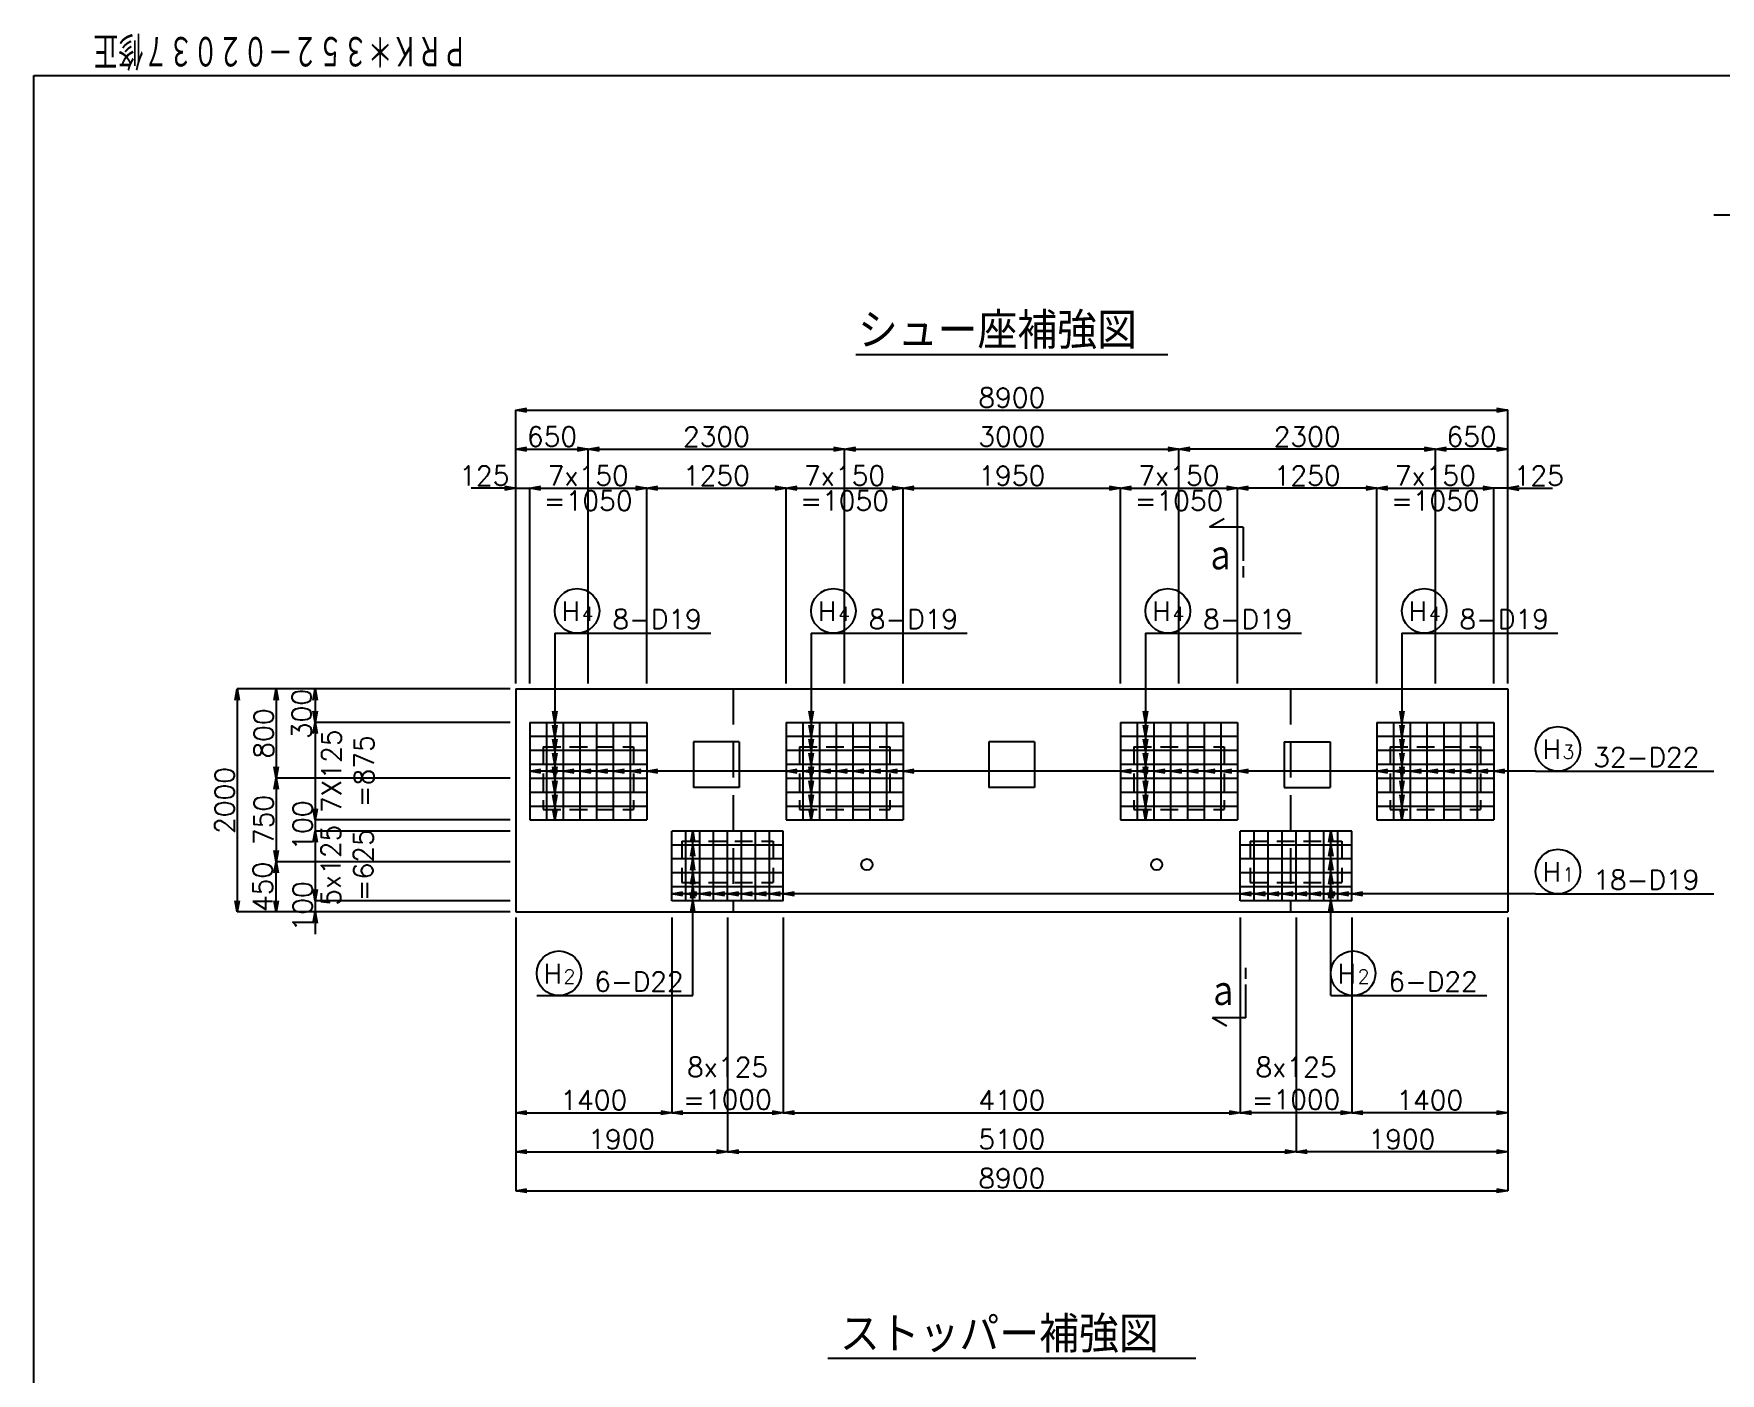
# Model space of a CAD drawing. Extents: x -19525 to 20025, y -14225 to 14225.
# Drawn here: x -19525 to -4394, y 2214 to 14225 of the extents above; entities that cross this region are included whole.
import ezdxf

# ---------------------------------------------------------------- set-up
doc = ezdxf.new("R2010")
doc.units = 0
doc.header["$PDMODE"] = 35
doc.linetypes.add('HIDDEN2', pattern=[4.7625, 3.175, -1.5875])
doc.layers.get('0').update_dxf_attribs({"linetype": 'CONTINUOUS'})
doc.layers.get('DEFPOINTS').update_dxf_attribs({"linetype": 'CONTINUOUS'})
for name, color, linetype in [('DIM-01', 2, 'CONTINUOUS'), ('DIM-02', 2, 'CONTINUOUS'), ('GAIKEI-01', 7, 'CONTINUOUS'), ('TEKKIN-01', 3, 'CONTINUOUS'), ('TEKKIN-02', 4, 'CONTINUOUS'), ('TEXT-01', 4, 'CONTINUOUS'), ('TEXT-02', 6, 'CONTINUOUS'), ('WAKU-01', 1, 'CONTINUOUS')]:
    doc.layers.add(name, color=color, linetype=linetype)
doc.styles.get("Standard").update_dxf_attribs({"font": 'txt.shx', "bigfont": 'bigfont.shx'})
doc.dimstyles.get("Standard").update_dxf_attribs({"dimscale": 50, "dimtxt": 3.5, "dimasz": 2, "dimexe": 0, "dimexo": 1, "dimgap": 0.5, "dimtad": 1, "dimdec": 0, "dimzin": 0, "dimtxsty": 'STANDARD', "dimblk1": 'OPEN', "dimblk2": 'OPEN', "dimsah": 1, "dimcen": 0, "dimclrd": 2, "dimclre": 2, "dimclrt": 6, "dimaunit": 1, "dimazin": 3, "dimtfac": 1, "dimtdec": 4, "dimtix": 1, "dimtofl": 0, "dimtmove": 0, "dimatfit": 3, "dimtolj": 1, "dimtzin": 0})

# ---------------------------------------------------------------- blocks, each defined once
blk = doc.blocks.new('_OPEN')
at = {"color": 0, "linetype": 'BYBLOCK'}
for p, q in [((-1, 0.17), (0, 0)), ((0, 0), (-1, -0.17)), ((0, 0), (-1, 0))]:
    blk.add_line(p, q, dxfattribs=at)
blk = doc.blocks.new('*D3')
at = {"color": 2, "linetype": 'BYBLOCK'}
for p, q in [((-15200, 8400), (-15200, 10850)), ((-15100, 10850), (-6400, 10850)), ((-6300, 8400), (-6300, 10850))]:
    blk.add_line(p, q, dxfattribs=at)
at = {"layer": 'DEFPOINTS', "color": 0, "linetype": 'BYBLOCK'}
for p in [(-6300, 10850), (-15200, 8350), (-6300, 8350)]:
    blk.add_point(p, dxfattribs=at)
at = {"color": 2, "linetype": 'BYBLOCK', "xscale": 100, "yscale": 100, "zscale": 100, "rotation": 180}
blk.add_blockref('_OPEN', (-15200, 10850), dxfattribs=at)
at = {"color": 2, "linetype": 'BYBLOCK', "xscale": 100, "yscale": 100, "zscale": 100}
blk.add_blockref('_OPEN', (-6300, 10850), dxfattribs=at)
at = {"color": 6, "linetype": 'BYBLOCK', "insert": (-10750, 10962.5), "char_height": 175, "attachment_point": 5}
blk.add_mtext('\\A1;8900', dxfattribs=at)
blk = doc.blocks.new('*D4')
at = {"color": 2, "linetype": 'BYBLOCK'}
for p, q in [((-15250, 8350), (-17700, 8350)), ((-17700, 8250), (-17700, 6450)), ((-15250, 6350), (-17700, 6350))]:
    blk.add_line(p, q, dxfattribs=at)
at = {"layer": 'DEFPOINTS', "color": 0, "linetype": 'BYBLOCK'}
for p in [(-15200, 8350), (-17700, 6350), (-15200, 6350)]:
    blk.add_point(p, dxfattribs=at)
at = {"color": 2, "linetype": 'BYBLOCK', "xscale": 100, "yscale": 100, "zscale": 100}
for p, rotation in [((-17700, 8350), 90.00000000000006), ((-17700, 6350), 270.0000000000001)]:
    blk.add_blockref('_OPEN', p, dxfattribs=dict(at, rotation=rotation))
at = {"color": 6, "linetype": 'BYBLOCK', "insert": (-17812.5, 7350), "char_height": 175, "attachment_point": 5, "rotation": 90}
blk.add_mtext('\\A1;2000', dxfattribs=at)
blk = doc.blocks.new('*D10')
at = {"color": 2, "linetype": 'BYBLOCK'}
blk.add_line((-17350, 6450), (-17350, 6700), dxfattribs=at)
at = {"layer": 'DEFPOINTS', "color": 0, "linetype": 'BYBLOCK'}
for p in [(-17350, 6800), (-15200, 6800), (-15200, 6350)]:
    blk.add_point(p, dxfattribs=at)
at = {"color": 2, "linetype": 'BYBLOCK', "xscale": 100, "yscale": 100, "zscale": 100}
for p, rotation in [((-17350, 6800), 90.00000000000006), ((-17350, 6350), 270.0000000000001)]:
    blk.add_blockref('_OPEN', p, dxfattribs=dict(at, rotation=rotation))
at = {"color": 6, "linetype": 'BYBLOCK', "insert": (-17471, 6575), "char_height": 175, "attachment_point": 5, "rotation": 90}
blk.add_mtext('\\A1;450', dxfattribs=at)
blk = doc.blocks.new('*D12')
at = {"color": 2, "linetype": 'BYBLOCK'}
for p, q in [((-17350, 7450), (-17350, 6900)), ((-15250, 6800), (-17350, 6800))]:
    blk.add_line(p, q, dxfattribs=at)
at = {"layer": 'DEFPOINTS', "color": 0, "linetype": 'BYBLOCK'}
for p in [(-15200, 7550), (-17350, 6800), (-15200, 6800)]:
    blk.add_point(p, dxfattribs=at)
at = {"color": 2, "linetype": 'BYBLOCK', "xscale": 100, "yscale": 100, "zscale": 100}
for p, rotation in [((-17350, 7550), 90.00000000000006), ((-17350, 6800), 270.0000000000001)]:
    blk.add_blockref('_OPEN', p, dxfattribs=dict(at, rotation=rotation))
at = {"color": 6, "linetype": 'BYBLOCK', "insert": (-17462.5, 7175), "char_height": 175, "attachment_point": 5, "rotation": 90}
blk.add_mtext('\\A1;750', dxfattribs=at)
blk = doc.blocks.new('*D11')
at = {"color": 2, "linetype": 'BYBLOCK'}
for p, q in [((-17350, 8250), (-17350, 7650)), ((-15250, 7550), (-17350, 7550))]:
    blk.add_line(p, q, dxfattribs=at)
at = {"layer": 'DEFPOINTS', "color": 0, "linetype": 'BYBLOCK'}
for p in [(-15200, 8350), (-17350, 7550), (-15200, 7550)]:
    blk.add_point(p, dxfattribs=at)
at = {"color": 2, "linetype": 'BYBLOCK', "xscale": 100, "yscale": 100, "zscale": 100}
for p, rotation in [((-17350, 8350), 90.00000000000006), ((-17350, 7550), 270.0000000000001)]:
    blk.add_blockref('_OPEN', p, dxfattribs=dict(at, rotation=rotation))
at = {"color": 6, "linetype": 'BYBLOCK', "insert": (-17462.5, 7950), "char_height": 175, "attachment_point": 5, "rotation": 90}
blk.add_mtext('\\A1;800', dxfattribs=at)
blk = doc.blocks.new('*D13')
at = {"color": 2, "linetype": 'BYBLOCK'}
for p, q in [((-15200, 6300), (-15200, 3850)), ((-6300, 6300), (-6300, 3850)), ((-15100, 3850), (-6400, 3850))]:
    blk.add_line(p, q, dxfattribs=at)
at = {"layer": 'DEFPOINTS', "color": 0, "linetype": 'BYBLOCK'}
for p in [(-15200, 6350), (-6300, 6350), (-6300, 3850)]:
    blk.add_point(p, dxfattribs=at)
at = {"color": 2, "linetype": 'BYBLOCK', "xscale": 100, "yscale": 100, "zscale": 100, "rotation": 180}
blk.add_blockref('_OPEN', (-15200, 3850), dxfattribs=at)
at = {"color": 2, "linetype": 'BYBLOCK', "xscale": 100, "yscale": 100, "zscale": 100}
blk.add_blockref('_OPEN', (-6300, 3850), dxfattribs=at)
at = {"color": 6, "linetype": 'BYBLOCK', "insert": (-10750, 3962.5), "char_height": 175, "attachment_point": 5}
blk.add_mtext('\\A1;8900', dxfattribs=at)
blk = doc.blocks.new('*D15')
at = {"color": 2, "linetype": 'BYBLOCK'}
for p, q in [((-15100, 10500), (-14650, 10500)), ((-14550, 8400), (-14550, 10500))]:
    blk.add_line(p, q, dxfattribs=at)
at = {"layer": 'DEFPOINTS', "color": 0, "linetype": 'BYBLOCK'}
for p in [(-14550, 10500), (-15200, 8350), (-14550, 8350)]:
    blk.add_point(p, dxfattribs=at)
at = {"color": 2, "linetype": 'BYBLOCK', "xscale": 100, "yscale": 100, "zscale": 100, "rotation": 180}
blk.add_blockref('_OPEN', (-15200, 10500), dxfattribs=at)
at = {"color": 2, "linetype": 'BYBLOCK', "xscale": 100, "yscale": 100, "zscale": 100}
blk.add_blockref('_OPEN', (-14550, 10500), dxfattribs=at)
at = {"color": 6, "linetype": 'BYBLOCK', "insert": (-14875, 10612.5), "char_height": 175, "attachment_point": 5}
blk.add_mtext('\\A1;650', dxfattribs=at)
blk = doc.blocks.new('*D16')
at = {"color": 2, "linetype": 'BYBLOCK'}
for p, q in [((-14450, 10500), (-12350, 10500)), ((-12250, 8400), (-12250, 10500))]:
    blk.add_line(p, q, dxfattribs=at)
at = {"layer": 'DEFPOINTS', "color": 0, "linetype": 'BYBLOCK'}
for p in [(-12250, 10500), (-14550, 8350), (-12250, 8350)]:
    blk.add_point(p, dxfattribs=at)
at = {"color": 2, "linetype": 'BYBLOCK', "xscale": 100, "yscale": 100, "zscale": 100, "rotation": 180}
blk.add_blockref('_OPEN', (-14550, 10500), dxfattribs=at)
at = {"color": 2, "linetype": 'BYBLOCK', "xscale": 100, "yscale": 100, "zscale": 100}
blk.add_blockref('_OPEN', (-12250, 10500), dxfattribs=at)
at = {"color": 6, "linetype": 'BYBLOCK', "insert": (-13400, 10612.5), "char_height": 175, "attachment_point": 5}
blk.add_mtext('\\A1;2300', dxfattribs=at)
blk = doc.blocks.new('*D17')
at = {"color": 2, "linetype": 'BYBLOCK'}
for p, q in [((-12150, 10500), (-9350, 10500)), ((-9250, 8400), (-9250, 10500))]:
    blk.add_line(p, q, dxfattribs=at)
at = {"layer": 'DEFPOINTS', "color": 0, "linetype": 'BYBLOCK'}
for p in [(-9250, 10500), (-12250, 8350), (-9250, 8350)]:
    blk.add_point(p, dxfattribs=at)
at = {"color": 2, "linetype": 'BYBLOCK', "xscale": 100, "yscale": 100, "zscale": 100, "rotation": 180}
blk.add_blockref('_OPEN', (-12250, 10500), dxfattribs=at)
at = {"color": 2, "linetype": 'BYBLOCK', "xscale": 100, "yscale": 100, "zscale": 100}
blk.add_blockref('_OPEN', (-9250, 10500), dxfattribs=at)
at = {"color": 6, "linetype": 'BYBLOCK', "insert": (-10750, 10612.5), "char_height": 175, "attachment_point": 5}
blk.add_mtext('\\A1;3000', dxfattribs=at)
blk = doc.blocks.new('*D19')
at = {"color": 2, "linetype": 'BYBLOCK'}
for p, q in [((-7050, 10500), (-9150, 10500)), ((-6950, 8400), (-6950, 10500))]:
    blk.add_line(p, q, dxfattribs=at)
at = {"layer": 'DEFPOINTS', "color": 0, "linetype": 'BYBLOCK'}
for p in [(-9250, 10500), (-9250, 8350), (-6950, 8350)]:
    blk.add_point(p, dxfattribs=at)
at = {"color": 2, "linetype": 'BYBLOCK', "xscale": 100, "yscale": 100, "zscale": 100, "rotation": 180}
blk.add_blockref('_OPEN', (-9250, 10500), dxfattribs=at)
at = {"color": 2, "linetype": 'BYBLOCK', "xscale": 100, "yscale": 100, "zscale": 100}
blk.add_blockref('_OPEN', (-6950, 10500), dxfattribs=at)
at = {"color": 6, "linetype": 'BYBLOCK', "insert": (-8100, 10612.5), "char_height": 175, "attachment_point": 5}
blk.add_mtext('\\A1;2300', dxfattribs=at)
blk = doc.blocks.new('*D18')
at = {"color": 2, "linetype": 'BYBLOCK'}
blk.add_line((-6400, 10500), (-6850, 10500), dxfattribs=at)
at = {"layer": 'DEFPOINTS', "color": 0, "linetype": 'BYBLOCK'}
for p in [(-6950, 10500), (-6950, 8350), (-6300, 8350)]:
    blk.add_point(p, dxfattribs=at)
at = {"color": 2, "linetype": 'BYBLOCK', "xscale": 100, "yscale": 100, "zscale": 100, "rotation": 180}
blk.add_blockref('_OPEN', (-6950, 10500), dxfattribs=at)
at = {"color": 2, "linetype": 'BYBLOCK', "xscale": 100, "yscale": 100, "zscale": 100}
blk.add_blockref('_OPEN', (-6300, 10500), dxfattribs=at)
at = {"color": 6, "linetype": 'BYBLOCK', "insert": (-6625, 10612.5), "char_height": 175, "attachment_point": 5}
blk.add_mtext('\\A1;650', dxfattribs=at)
blk = doc.blocks.new('*D20')
at = {"color": 2, "linetype": 'BYBLOCK'}
for p, q in [((-13300, 6300), (-13300, 4200)), ((-15100, 4200), (-13400, 4200))]:
    blk.add_line(p, q, dxfattribs=at)
at = {"layer": 'DEFPOINTS', "color": 0, "linetype": 'BYBLOCK'}
for p in [(-15200, 6350), (-13300, 6350), (-13300, 4200)]:
    blk.add_point(p, dxfattribs=at)
at = {"color": 2, "linetype": 'BYBLOCK', "xscale": 100, "yscale": 100, "zscale": 100, "rotation": 180.0000000000002}
blk.add_blockref('_OPEN', (-15200, 4200), dxfattribs=at)
at = {"color": 2, "linetype": 'BYBLOCK', "xscale": 100, "yscale": 100, "zscale": 100}
blk.add_blockref('_OPEN', (-13300, 4200), dxfattribs=at)
at = {"color": 6, "linetype": 'BYBLOCK', "insert": (-14250, 4312.5), "char_height": 175, "attachment_point": 5}
blk.add_mtext('\\A1;1900', dxfattribs=at)
blk = doc.blocks.new('*D22')
at = {"color": 2, "linetype": 'BYBLOCK'}
blk.add_line((-6400, 4200), (-8100, 4200), dxfattribs=at)
at = {"layer": 'DEFPOINTS', "color": 0, "linetype": 'BYBLOCK'}
for p in [(-8200, 6350), (-6300, 6350), (-8200, 4200)]:
    blk.add_point(p, dxfattribs=at)
at = {"color": 2, "linetype": 'BYBLOCK', "xscale": 100, "yscale": 100, "zscale": 100}
for p, rotation in [((-8200, 4200), 179.9999999999999), ((-6300, 4200), 359.9999999999999)]:
    blk.add_blockref('_OPEN', p, dxfattribs=dict(at, rotation=rotation))
at = {"color": 6, "linetype": 'BYBLOCK', "insert": (-7250, 4312.5), "char_height": 175, "attachment_point": 5}
blk.add_mtext('\\A1;1900', dxfattribs=at)
blk = doc.blocks.new('*D21')
at = {"color": 2, "linetype": 'BYBLOCK'}
for p, q in [((-8200, 6300), (-8200, 4200)), ((-13200, 4200), (-8300, 4200))]:
    blk.add_line(p, q, dxfattribs=at)
at = {"layer": 'DEFPOINTS', "color": 0, "linetype": 'BYBLOCK'}
for p in [(-13300, 6350), (-8200, 6350), (-8200, 4200)]:
    blk.add_point(p, dxfattribs=at)
at = {"color": 2, "linetype": 'BYBLOCK', "xscale": 100, "yscale": 100, "zscale": 100, "rotation": 180.0000000000002}
blk.add_blockref('_OPEN', (-13300, 4200), dxfattribs=at)
at = {"color": 2, "linetype": 'BYBLOCK', "xscale": 100, "yscale": 100, "zscale": 100}
blk.add_blockref('_OPEN', (-8200, 4200), dxfattribs=at)
at = {"color": 6, "linetype": 'BYBLOCK', "insert": (-10750, 4312.5), "char_height": 175, "attachment_point": 5}
blk.add_mtext('\\A1;5100', dxfattribs=at)
blk = doc.blocks.new('*D80')
at = {"layer": 'DEFPOINTS', "color": 0, "linetype": 'BYBLOCK'}
for p in [(-15075, 10150), (-15200, 8350), (-15075, 8350)]:
    blk.add_point(p, dxfattribs=at)
at = {"color": 6, "linetype": 'BYBLOCK', "insert": (-15482.443795, 10262.5), "char_height": 175, "attachment_point": 5}
blk.add_mtext('\\A1;125', dxfattribs=at)
blk = doc.blocks.new('*D81')
at = {"color": 2, "linetype": 'BYBLOCK'}
for p, q in [((-15075, 8400), (-15075, 10150)), ((-14975, 10150), (-14125, 10150)), ((-14025, 8400), (-14025, 10150))]:
    blk.add_line(p, q, dxfattribs=at)
at = {"layer": 'DEFPOINTS', "color": 0, "linetype": 'BYBLOCK'}
for p in [(-14025, 10150), (-15075, 8350), (-14025, 8350)]:
    blk.add_point(p, dxfattribs=at)
at = {"color": 2, "linetype": 'BYBLOCK', "xscale": 100, "yscale": 100, "zscale": 100, "rotation": 180}
blk.add_blockref('_OPEN', (-15075, 10150), dxfattribs=at)
at = {"color": 2, "linetype": 'BYBLOCK', "xscale": 100, "yscale": 100, "zscale": 100}
blk.add_blockref('_OPEN', (-14025, 10150), dxfattribs=at)
at = {"color": 6, "linetype": 'BYBLOCK', "char_height": 175}
for s, insert, attachment_point in [('\\A1;7x150', (-14550, 10175), 8), ('\\A1;=1050', (-14550, 10125), 2)]:
    blk.add_mtext(s, dxfattribs=dict(at, insert=insert, attachment_point=attachment_point))
blk = doc.blocks.new('*D82')
at = {"color": 2, "linetype": 'BYBLOCK'}
for p, q in [((-12775, 8400), (-12775, 10150)), ((-12675, 10150), (-11825, 10150)), ((-11725, 8400), (-11725, 10150))]:
    blk.add_line(p, q, dxfattribs=at)
at = {"layer": 'DEFPOINTS', "color": 0, "linetype": 'BYBLOCK'}
for p in [(-11725, 10150), (-12775, 8350), (-11725, 8350)]:
    blk.add_point(p, dxfattribs=at)
at = {"color": 2, "linetype": 'BYBLOCK', "xscale": 100, "yscale": 100, "zscale": 100, "rotation": 180}
blk.add_blockref('_OPEN', (-12775, 10150), dxfattribs=at)
at = {"color": 2, "linetype": 'BYBLOCK', "xscale": 100, "yscale": 100, "zscale": 100}
blk.add_blockref('_OPEN', (-11725, 10150), dxfattribs=at)
at = {"color": 6, "linetype": 'BYBLOCK', "char_height": 175}
for s, insert, attachment_point in [('\\A1;7x150', (-12250, 10175), 8), ('\\A1;=1050', (-12250, 10125), 2)]:
    blk.add_mtext(s, dxfattribs=dict(at, insert=insert, attachment_point=attachment_point))
blk = doc.blocks.new('*D83')
at = {"color": 2, "linetype": 'BYBLOCK'}
for p, q in [((-9775, 8400), (-9775, 10150)), ((-9675, 10150), (-8825, 10150)), ((-8725, 8400), (-8725, 10150))]:
    blk.add_line(p, q, dxfattribs=at)
at = {"layer": 'DEFPOINTS', "color": 0, "linetype": 'BYBLOCK'}
for p in [(-8725, 10150), (-9775, 8350), (-8725, 8350)]:
    blk.add_point(p, dxfattribs=at)
at = {"color": 2, "linetype": 'BYBLOCK', "xscale": 100, "yscale": 100, "zscale": 100, "rotation": 180}
blk.add_blockref('_OPEN', (-9775, 10150), dxfattribs=at)
at = {"color": 2, "linetype": 'BYBLOCK', "xscale": 100, "yscale": 100, "zscale": 100}
blk.add_blockref('_OPEN', (-8725, 10150), dxfattribs=at)
at = {"color": 6, "linetype": 'BYBLOCK', "char_height": 175}
for s, insert, attachment_point in [('\\A1;7x150', (-9250, 10175), 8), ('\\A1;=1050', (-9250, 10125), 2)]:
    blk.add_mtext(s, dxfattribs=dict(at, insert=insert, attachment_point=attachment_point))
blk = doc.blocks.new('*D84')
at = {"color": 2, "linetype": 'BYBLOCK'}
for p, q in [((-7475, 8400), (-7475, 10150)), ((-7375, 10150), (-6525, 10150)), ((-6425, 8400), (-6425, 10150))]:
    blk.add_line(p, q, dxfattribs=at)
at = {"layer": 'DEFPOINTS', "color": 0, "linetype": 'BYBLOCK'}
for p in [(-6425, 10150), (-7475, 8350), (-6425, 8350)]:
    blk.add_point(p, dxfattribs=at)
at = {"color": 2, "linetype": 'BYBLOCK', "xscale": 100, "yscale": 100, "zscale": 100, "rotation": 180}
blk.add_blockref('_OPEN', (-7475, 10150), dxfattribs=at)
at = {"color": 2, "linetype": 'BYBLOCK', "xscale": 100, "yscale": 100, "zscale": 100}
blk.add_blockref('_OPEN', (-6425, 10150), dxfattribs=at)
at = {"color": 6, "linetype": 'BYBLOCK', "char_height": 175}
for s, insert, attachment_point in [('\\A1;7x150', (-6950, 10175), 8), ('\\A1;=1050', (-6950, 10125), 2)]:
    blk.add_mtext(s, dxfattribs=dict(at, insert=insert, attachment_point=attachment_point))
blk = doc.blocks.new('*D85')
at = {"layer": 'DEFPOINTS', "color": 0, "linetype": 'BYBLOCK'}
for p in [(-6425, 10150), (-6425, 8350), (-6300, 8350)]:
    blk.add_point(p, dxfattribs=at)
at = {"color": 6, "linetype": 'BYBLOCK', "insert": (-6022, 10262), "char_height": 175, "attachment_point": 5}
blk.add_mtext('\\A1;125', dxfattribs=at)
blk = doc.blocks.new('*D86')
at = {"color": 2, "linetype": 'BYBLOCK'}
blk.add_line((-13925, 10150), (-12875, 10150), dxfattribs=at)
at = {"layer": 'DEFPOINTS', "color": 0, "linetype": 'BYBLOCK'}
for p in [(-12775, 10150), (-14025, 8350), (-12775, 8350)]:
    blk.add_point(p, dxfattribs=at)
at = {"color": 2, "linetype": 'BYBLOCK', "xscale": 100, "yscale": 100, "zscale": 100, "rotation": 180}
blk.add_blockref('_OPEN', (-14025, 10150), dxfattribs=at)
at = {"color": 2, "linetype": 'BYBLOCK', "xscale": 100, "yscale": 100, "zscale": 100}
blk.add_blockref('_OPEN', (-12775, 10150), dxfattribs=at)
at = {"color": 6, "linetype": 'BYBLOCK', "insert": (-13400, 10262.5), "char_height": 175, "attachment_point": 5}
blk.add_mtext('\\A1;1250', dxfattribs=at)
blk = doc.blocks.new('*D87')
at = {"color": 2, "linetype": 'BYBLOCK'}
blk.add_line((-11625, 10150), (-9875, 10150), dxfattribs=at)
at = {"layer": 'DEFPOINTS', "color": 0, "linetype": 'BYBLOCK'}
for p in [(-9775, 10150), (-11725, 8350), (-9775, 8350)]:
    blk.add_point(p, dxfattribs=at)
at = {"color": 2, "linetype": 'BYBLOCK', "xscale": 100, "yscale": 100, "zscale": 100, "rotation": 180}
blk.add_blockref('_OPEN', (-11725, 10150), dxfattribs=at)
at = {"color": 2, "linetype": 'BYBLOCK', "xscale": 100, "yscale": 100, "zscale": 100}
blk.add_blockref('_OPEN', (-9775, 10150), dxfattribs=at)
at = {"color": 6, "linetype": 'BYBLOCK', "insert": (-10750, 10262.5), "char_height": 175, "attachment_point": 5}
blk.add_mtext('\\A1;1950', dxfattribs=at)
blk = doc.blocks.new('*D88')
at = {"color": 2, "linetype": 'BYBLOCK'}
blk.add_line((-7575, 10150), (-8625, 10150), dxfattribs=at)
at = {"layer": 'DEFPOINTS', "color": 0, "linetype": 'BYBLOCK'}
for p in [(-8725, 10150), (-8725, 8350), (-7475, 8350)]:
    blk.add_point(p, dxfattribs=at)
at = {"color": 2, "linetype": 'BYBLOCK', "xscale": 100, "yscale": 100, "zscale": 100, "rotation": 180}
blk.add_blockref('_OPEN', (-8725, 10150), dxfattribs=at)
at = {"color": 2, "linetype": 'BYBLOCK', "xscale": 100, "yscale": 100, "zscale": 100}
blk.add_blockref('_OPEN', (-7475, 10150), dxfattribs=at)
at = {"color": 6, "linetype": 'BYBLOCK', "insert": (-8100, 10262.5), "char_height": 175, "attachment_point": 5}
blk.add_mtext('\\A1;1250', dxfattribs=at)
blk = doc.blocks.new('*D89')
at = {"color": 2, "linetype": 'BYBLOCK'}
blk.add_line((-15100, 4550), (-13900, 4550), dxfattribs=at)
at = {"layer": 'DEFPOINTS', "color": 0, "linetype": 'BYBLOCK'}
for p in [(-15200, 6350), (-13800, 6350), (-13800, 4550)]:
    blk.add_point(p, dxfattribs=at)
at = {"color": 2, "linetype": 'BYBLOCK', "xscale": 100, "yscale": 100, "zscale": 100, "rotation": 180}
blk.add_blockref('_OPEN', (-15200, 4550), dxfattribs=at)
at = {"color": 2, "linetype": 'BYBLOCK', "xscale": 100, "yscale": 100, "zscale": 100}
blk.add_blockref('_OPEN', (-13800, 4550), dxfattribs=at)
at = {"color": 6, "linetype": 'BYBLOCK', "insert": (-14500, 4662.5), "char_height": 175, "attachment_point": 5}
blk.add_mtext('\\A1;1400', dxfattribs=at)
blk = doc.blocks.new('*D90')
at = {"color": 2, "linetype": 'BYBLOCK'}
for p, q in [((-13800, 6300), (-13800, 4550)), ((-12800, 6300), (-12800, 4550)), ((-13700, 4550), (-12900, 4550))]:
    blk.add_line(p, q, dxfattribs=at)
at = {"layer": 'DEFPOINTS', "color": 0, "linetype": 'BYBLOCK'}
for p in [(-13800, 6350), (-12800, 6350), (-12800, 4550)]:
    blk.add_point(p, dxfattribs=at)
at = {"color": 2, "linetype": 'BYBLOCK', "xscale": 100, "yscale": 100, "zscale": 100, "rotation": 180}
blk.add_blockref('_OPEN', (-13800, 4550), dxfattribs=at)
at = {"color": 2, "linetype": 'BYBLOCK', "xscale": 100, "yscale": 100, "zscale": 100}
blk.add_blockref('_OPEN', (-12800, 4550), dxfattribs=at)
at = {"color": 6, "linetype": 'BYBLOCK', "insert": (-13300, 4814), "char_height": 175, "attachment_point": 5}
blk.add_mtext('\\A1;8x125\\P=1000', dxfattribs=at)
blk = doc.blocks.new('*D91')
at = {"color": 2, "linetype": 'BYBLOCK'}
blk.add_line((-6400, 4550), (-7600, 4550), dxfattribs=at)
at = {"layer": 'DEFPOINTS', "color": 0, "linetype": 'BYBLOCK'}
for p in [(-7700, 6350), (-6300, 6350), (-7700, 4550)]:
    blk.add_point(p, dxfattribs=at)
at = {"color": 2, "linetype": 'BYBLOCK', "xscale": 100, "yscale": 100, "zscale": 100, "rotation": 180.0000000000003}
blk.add_blockref('_OPEN', (-7700, 4550), dxfattribs=at)
at = {"color": 2, "linetype": 'BYBLOCK', "xscale": 100, "yscale": 100, "zscale": 100}
blk.add_blockref('_OPEN', (-6300, 4550), dxfattribs=at)
at = {"color": 6, "linetype": 'BYBLOCK', "insert": (-7000, 4662.5), "char_height": 175, "attachment_point": 5}
blk.add_mtext('\\A1;1400', dxfattribs=at)
blk = doc.blocks.new('*D92')
at = {"color": 2, "linetype": 'BYBLOCK'}
for p, q in [((-8700, 6300), (-8700, 4550)), ((-7700, 6300), (-7700, 4550)), ((-7800, 4550), (-8600, 4550))]:
    blk.add_line(p, q, dxfattribs=at)
at = {"layer": 'DEFPOINTS', "color": 0, "linetype": 'BYBLOCK'}
for p in [(-8700, 6350), (-7700, 6350), (-8700, 4550)]:
    blk.add_point(p, dxfattribs=at)
at = {"color": 2, "linetype": 'BYBLOCK', "xscale": 100, "yscale": 100, "zscale": 100, "rotation": 180.0000000000003}
blk.add_blockref('_OPEN', (-8700, 4550), dxfattribs=at)
at = {"color": 2, "linetype": 'BYBLOCK', "xscale": 100, "yscale": 100, "zscale": 100}
blk.add_blockref('_OPEN', (-7700, 4550), dxfattribs=at)
at = {"color": 6, "linetype": 'BYBLOCK', "insert": (-8200, 4814), "char_height": 175, "attachment_point": 5}
blk.add_mtext('\\A1;8x125\\P=1000', dxfattribs=at)
blk = doc.blocks.new('*D93')
at = {"color": 2, "linetype": 'BYBLOCK'}
blk.add_line((-12700, 4550), (-8800, 4550), dxfattribs=at)
at = {"layer": 'DEFPOINTS', "color": 0, "linetype": 'BYBLOCK'}
for p in [(-12800, 6350), (-8700, 6350), (-8700, 4550)]:
    blk.add_point(p, dxfattribs=at)
at = {"color": 2, "linetype": 'BYBLOCK', "xscale": 100, "yscale": 100, "zscale": 100, "rotation": 180.0000000000002}
blk.add_blockref('_OPEN', (-12800, 4550), dxfattribs=at)
at = {"color": 2, "linetype": 'BYBLOCK', "xscale": 100, "yscale": 100, "zscale": 100}
blk.add_blockref('_OPEN', (-8700, 4550), dxfattribs=at)
at = {"color": 6, "linetype": 'BYBLOCK', "insert": (-10750, 4662.5), "char_height": 175, "attachment_point": 5}
blk.add_mtext('\\A1;4100', dxfattribs=at)
blk = doc.blocks.new('*D94')
at = {"color": 2, "linetype": 'BYBLOCK'}
for p, q in [((-17000, 8250), (-17000, 8150)), ((-15250, 8050), (-17000, 8050))]:
    blk.add_line(p, q, dxfattribs=at)
at = {"layer": 'DEFPOINTS', "color": 0, "linetype": 'BYBLOCK'}
for p in [(-15200, 8350), (-17000, 8050), (-15200, 8050)]:
    blk.add_point(p, dxfattribs=at)
at = {"color": 2, "linetype": 'BYBLOCK', "xscale": 100, "yscale": 100, "zscale": 100}
for p, rotation in [((-17000, 8350), 90.00000000000006), ((-17000, 8050), 270.0000000000001)]:
    blk.add_blockref('_OPEN', p, dxfattribs=dict(at, rotation=rotation))
at = {"color": 6, "linetype": 'BYBLOCK', "insert": (-17122, 8125), "char_height": 175, "attachment_point": 5, "rotation": 90}
blk.add_mtext('\\A1;300', dxfattribs=at)
blk = doc.blocks.new('*D95')
at = {"color": 2, "linetype": 'BYBLOCK'}
for p, q in [((-17000, 7950), (-17000, 7275)), ((-15250, 7175), (-17000, 7175))]:
    blk.add_line(p, q, dxfattribs=at)
at = {"layer": 'DEFPOINTS', "color": 0, "linetype": 'BYBLOCK'}
for p in [(-15200, 8050), (-17000, 7175), (-15200, 7175)]:
    blk.add_point(p, dxfattribs=at)
at = {"color": 2, "linetype": 'BYBLOCK', "xscale": 100, "yscale": 100, "zscale": 100}
for p, rotation in [((-17000, 8050), 90.00000000000006), ((-17000, 7175), 270.0000000000001)]:
    blk.add_blockref('_OPEN', p, dxfattribs=dict(at, rotation=rotation))
at = {"color": 6, "linetype": 'BYBLOCK', "insert": (-16708, 7612), "char_height": 175, "attachment_point": 5, "rotation": 90}
blk.add_mtext('\\A1;7X125\\P=875', dxfattribs=at)
blk = doc.blocks.new('*D96')
at = {"color": 2, "linetype": 'BYBLOCK'}
for p, q in [((-17000, 6975), (-17000, 6550)), ((-15250, 6450), (-17000, 6450))]:
    blk.add_line(p, q, dxfattribs=at)
at = {"layer": 'DEFPOINTS', "color": 0, "linetype": 'BYBLOCK'}
for p in [(-15200, 7075), (-17000, 6450), (-15200, 6450)]:
    blk.add_point(p, dxfattribs=at)
at = {"color": 2, "linetype": 'BYBLOCK', "xscale": 100, "yscale": 100, "zscale": 100}
for p, rotation in [((-17000, 7075), 90.00000000000006), ((-17000, 6450), 270.0000000000001)]:
    blk.add_blockref('_OPEN', p, dxfattribs=dict(at, rotation=rotation))
at = {"color": 6, "linetype": 'BYBLOCK', "insert": (-16713, 6769), "char_height": 175, "attachment_point": 5, "rotation": 90}
blk.add_mtext('\\A1;5x125\\P=625', dxfattribs=at)
blk = doc.blocks.new('*D97')
at = {"layer": 'DEFPOINTS', "color": 0, "linetype": 'BYBLOCK'}
for p in [(-15200, 6450), (-17000, 6350), (-15200, 6350)]:
    blk.add_point(p, dxfattribs=at)
at = {"color": 6, "linetype": 'BYBLOCK', "insert": (-17112.5, 6400), "char_height": 175, "attachment_point": 5, "rotation": 90}
blk.add_mtext('\\A1;100', dxfattribs=at)
blk = doc.blocks.new('*D105')
at = {"color": 2, "linetype": 'BYBLOCK'}
blk.add_line((-15250, 7075), (-17000, 7075), dxfattribs=at)
at = {"layer": 'DEFPOINTS', "color": 0, "linetype": 'BYBLOCK'}
for p in [(-15200, 7175), (-17000, 7075), (-15200, 7075)]:
    blk.add_point(p, dxfattribs=at)
at = {"color": 6, "linetype": 'BYBLOCK', "insert": (-17112.5, 7125), "char_height": 175, "attachment_point": 5, "rotation": 90}
blk.add_mtext('\\A1;100', dxfattribs=at)

msp = doc.modelspace()

# ---------------------------------------------------------------- linework, layer by layer
at = {"layer": 'DIM-01'}
for p, q in [((-15200, 10150), (-15600, 10150)), ((-15200, 10150), (-15050, 10150)), ((-6300, 10150), (-6450, 10150)), ((-6300, 10150), (-5900, 10150)), ((-17000, 7200), (-17000, 7050)), ((-17000, 6550), (-17000, 6350)), ((-17000, 6350), (-17000, 6150))]:
    msp.add_line(p, q, dxfattribs=at)
at = {"layer": 'DIM-02'}
for p, q in [((-14850, 8850), (-14850, 7175)), ((-14850, 8850), (-13450, 8850)), ((-12550, 8850), (-12550, 7175)), ((-12550, 8850), (-11150, 8850)), ((-9550, 8850), (-9550, 7175)), ((-9550, 8850), (-8150, 8850)), ((-7250, 8850), (-7250, 7175)), ((-7250, 8850), (-5850, 8850)), ((-6050, 7612.5), (-15075, 7612.5)), ((-6050, 7612.5), (-4450, 7612.5)), ((-13612.5, 5600), (-13612.5, 7075)), ((-7887.5, 5600), (-7887.5, 7075)), ((-6050, 6512.5), (-13800, 6512.5)), ((-6050, 6512.5), (-4450, 6512.5)), ((-15012.5, 5600), (-13612.5, 5600)), ((-7887.5, 5600), (-6487.5, 5600))]:
    msp.add_line(p, q, dxfattribs=at)
for centre in [(-14650, 9050), (-12350, 9050), (-9350, 9050), (-7050, 9050), (-5850, 7812.5), (-5850, 6712.5), (-14812.5, 5800), (-7687.5, 5800)]:
    msp.add_circle(centre, 200, dxfattribs=at)
at = {"layer": 'GAIKEI-01', "ltscale": 100}
for p, q in [((-15200, 8350), (-6300, 8350)), ((-15200, 8350), (-15200, 6350)), ((-6300, 8350), (-6300, 6350)), ((-13195, 7875), (-13605, 7875)), ((-13605, 7875), (-13605, 7465)), ((-13195, 7875), (-13195, 7465)), ((-10545, 7875), (-10955, 7875)), ((-10955, 7875), (-10955, 7465)), ((-10545, 7875), (-10545, 7465)), ((-8305, 7875), (-7895, 7875)), ((-8305, 7875), (-8305, 7465)), ((-7895, 7875), (-7895, 7465)), ((-13195, 7465), (-13605, 7465)), ((-10545, 7465), (-10955, 7465)), ((-8305, 7465), (-7895, 7465)), ((-15200, 6350), (-6300, 6350))]:
    msp.add_line(p, q, dxfattribs=at)
at = {"layer": 'GAIKEI-01', "linetype": 'HIDDEN2', "ltscale": 100}
for p, q in [((-13250, 8350), (-13250, 6350)), ((-8250, 8350), (-8250, 6350))]:
    msp.add_line(p, q, dxfattribs=at)
at = {"layer": 'GAIKEI-01', "color": 2, "linetype": 'HIDDEN2', "ltscale": 50}
for p, q in [((-14955, 7830), (-14145, 7830)), ((-14955, 7830), (-14955, 7270)), ((-14145, 7830), (-14145, 7270)), ((-12655, 7830), (-11845, 7830)), ((-12655, 7830), (-12655, 7270)), ((-11845, 7830), (-11845, 7270)), ((-9655, 7830), (-8845, 7830)), ((-9655, 7830), (-9655, 7270)), ((-8845, 7830), (-8845, 7270)), ((-7355, 7830), (-6545, 7830)), ((-7355, 7830), (-7355, 7270)), ((-6545, 7830), (-6545, 7270)), ((-14955, 7270), (-14145, 7270)), ((-12655, 7270), (-11845, 7270)), ((-9655, 7270), (-8845, 7270)), ((-7355, 7270), (-6545, 7270)), ((-13710, 6985), (-12890, 6985)), ((-13710, 6985), (-13710, 6615)), ((-12890, 6985), (-12890, 6615)), ((-8610, 6985), (-8610, 6615)), ((-8610, 6985), (-7790, 6985)), ((-7790, 6985), (-7790, 6615)), ((-13710, 6615), (-12890, 6615)), ((-8610, 6615), (-7790, 6615))]:
    msp.add_line(p, q, dxfattribs=at)
at = {"layer": 'GAIKEI-01'}
for centre in [(-12050, 6775), (-9450, 6775)]:
    msp.add_circle(centre, 50, dxfattribs=at)
at = {"layer": 'TEKKIN-01'}
for p, q in [((-15075, 8050), (-15075, 7175)), ((-14925, 8050), (-14925, 7175)), ((-14775, 8050), (-14775, 7175)), ((-14625, 8050), (-14625, 7175)), ((-14475, 8050), (-14475, 7175)), ((-14325, 8050), (-14325, 7175)), ((-14175, 8050), (-14175, 7175)), ((-14025, 8050), (-14025, 7175)), ((-12775, 8050), (-12775, 7175)), ((-12625, 8050), (-12625, 7175)), ((-12475, 8050), (-12475, 7175)), ((-12325, 8050), (-12325, 7175)), ((-12175, 8050), (-12175, 7175)), ((-12025, 8050), (-12025, 7175)), ((-11875, 8050), (-11875, 7175)), ((-11725, 8050), (-11725, 7175)), ((-9775, 8050), (-9775, 7175)), ((-9625, 8050), (-9625, 7175)), ((-9475, 8050), (-9475, 7175)), ((-9325, 8050), (-9325, 7175)), ((-9175, 8050), (-9175, 7175)), ((-9025, 8050), (-9025, 7175)), ((-8875, 8050), (-8875, 7175)), ((-8725, 8050), (-8725, 7175)), ((-7475, 8050), (-7475, 7175)), ((-7325, 8050), (-7325, 7175)), ((-7175, 8050), (-7175, 7175)), ((-7025, 8050), (-7025, 7175)), ((-6875, 8050), (-6875, 7175)), ((-6725, 8050), (-6725, 7175)), ((-6575, 8050), (-6575, 7175)), ((-6425, 8050), (-6425, 7175)), ((-13800, 6450), (-13800, 7075)), ((-13675, 6450), (-13675, 7075)), ((-13550, 6450), (-13550, 7075)), ((-13425, 6450), (-13425, 7075)), ((-13300, 6450), (-13300, 7075)), ((-13175, 6450), (-13175, 7075)), ((-13050, 6450), (-13050, 7075)), ((-12925, 6450), (-12925, 7075)), ((-12800, 6450), (-12800, 7075)), ((-8700, 6450), (-8700, 7075)), ((-8575, 6450), (-8575, 7075)), ((-8450, 6450), (-8450, 7075)), ((-8325, 6450), (-8325, 7075)), ((-8200, 6450), (-8200, 7075)), ((-8075, 6450), (-8075, 7075)), ((-7950, 6450), (-7950, 7075)), ((-7825, 6450), (-7825, 7075)), ((-7700, 6450), (-7700, 7075))]:
    msp.add_line(p, q, dxfattribs=at)
at = {"layer": 'TEKKIN-02'}
for p, q in [((-15075, 8050), (-14025, 8050)), ((-12775, 8050), (-11725, 8050)), ((-9775, 8050), (-8725, 8050)), ((-7475, 8050), (-6425, 8050)), ((-15075, 7925), (-14025, 7925)), ((-12775, 7925), (-11725, 7925)), ((-9775, 7925), (-8725, 7925)), ((-7475, 7925), (-6425, 7925)), ((-15075, 7800), (-14025, 7800)), ((-12775, 7800), (-11725, 7800)), ((-9775, 7800), (-8725, 7800)), ((-7475, 7800), (-6425, 7800)), ((-15075, 7675), (-14025, 7675)), ((-12775, 7675), (-11725, 7675)), ((-9775, 7675), (-8725, 7675)), ((-7475, 7675), (-6425, 7675)), ((-15075, 7550), (-14025, 7550)), ((-15075, 7425), (-14025, 7425)), ((-12775, 7550), (-11725, 7550)), ((-12775, 7425), (-11725, 7425)), ((-9775, 7550), (-8725, 7550)), ((-9775, 7425), (-8725, 7425)), ((-7475, 7550), (-6425, 7550)), ((-7475, 7425), (-6425, 7425)), ((-15075, 7300), (-14025, 7300)), ((-12775, 7300), (-11725, 7300)), ((-9775, 7300), (-8725, 7300)), ((-7475, 7300), (-6425, 7300)), ((-15075, 7175), (-14025, 7175)), ((-12775, 7175), (-11725, 7175)), ((-9775, 7175), (-8725, 7175)), ((-7475, 7175), (-6425, 7175)), ((-12800, 7075), (-13800, 7075)), ((-7700, 7075), (-8700, 7075)), ((-12800, 6950), (-13800, 6950)), ((-12800, 6825), (-13800, 6825)), ((-7700, 6950), (-8700, 6950)), ((-7700, 6825), (-8700, 6825)), ((-12800, 6700), (-13800, 6700)), ((-7700, 6700), (-8700, 6700)), ((-12800, 6575), (-13800, 6575)), ((-7700, 6575), (-8700, 6575)), ((-12800, 6450), (-13800, 6450)), ((-7700, 6450), (-8700, 6450))]:
    msp.add_line(p, q, dxfattribs=at)
at = {"layer": 'TEXT-01'}
msp.add_line((-4450, 12600), (4950, 12600), dxfattribs=at)
at = {"layer": 'TEXT-01', "color": 4}
for p, q in [((-12150, 11350), (-9350, 11350)), ((-8845.1, 9875), (-8975, 9800)), ((-8675, 9800), (-8975, 9800)), ((-8675, 9800), (-8675, 9500)), ((-8675, 9450), (-8675, 9350)), ((-8650, 5750), (-8650, 5850)), ((-8650, 5400), (-8650, 5700)), ((-8650, 5400), (-8950, 5400)), ((-8820.1, 5325), (-8950, 5400)), ((-12400, 2350), (-9100, 2350))]:
    msp.add_line(p, q, dxfattribs=at)
at = {"layer": 'WAKU-01'}
for p, q in [((-19525, 13850), (20025, 13850)), ((-19525, -13850), (-19525, 13850))]:
    msp.add_line(p, q, dxfattribs=at)

# ---------------------------------------------------------------- block references
at = {"layer": 'DIM-01', "yscale": 100, "zscale": 100}
for p, xscale, rotation in [((-15200, 10150), 100, 359.999999999998), ((-6300, 10150), -100, 2.158273559871304e-12), ((-17000, 6350), 100, 90.0000000000013)]:
    msp.add_blockref('_OPEN', p, dxfattribs=dict(at, xscale=xscale, rotation=rotation))
at = {"layer": 'DIM-02', "xscale": 100, "yscale": 100, "zscale": 100}
for p, rotation in [((-14850, 8050), 269.9999999999997), ((-14850, 7925), 269.9999999999997), ((-12550, 8050), 269.9999999999997), ((-12550, 7925), 269.9999999999997), ((-9550, 8050), 269.9999999999997), ((-9550, 7925), 269.9999999999997), ((-7250, 8050), 269.9999999999997), ((-7250, 7925), 269.9999999999997), ((-14850, 7800), 269.9999999999997), ((-12550, 7800), 269.9999999999997), ((-9550, 7800), 269.9999999999997), ((-7250, 7800), 269.9999999999997), ((-14850, 7675), 269.9999999999997), ((-12550, 7675), 269.9999999999997), ((-9550, 7675), 269.9999999999997), ((-7250, 7675), 269.9999999999997), ((-15075, 7612.5), 180.000000000002), ((-14925, 7612.5), 180.000000000002), ((-14850, 7550), 269.9999999999997), ((-14775, 7612.5), 180.000000000002), ((-14625, 7612.5), 180.000000000002), ((-14475, 7612.5), 180.000000000002), ((-14325, 7612.5), 180.000000000002), ((-14175, 7612.5), 180.000000000002), ((-14025, 7612.5), 180.000000000002), ((-12775, 7612.5), 180.000000000002), ((-12625, 7612.5), 180.000000000002), ((-12550, 7550), 269.9999999999997), ((-12475, 7612.5), 180.000000000002), ((-12325, 7612.5), 180.000000000002), ((-12175, 7612.5), 180.000000000002), ((-12025, 7612.5), 180.000000000002), ((-11875, 7612.5), 180.000000000002), ((-11725, 7612.5), 180.000000000002), ((-9775, 7612.5), 180.000000000002), ((-9625, 7612.5), 180.000000000002), ((-9550, 7550), 269.9999999999997), ((-9475, 7612.5), 180.000000000002), ((-9325, 7612.5), 180.000000000002), ((-9175, 7612.5), 180.000000000002), ((-9025, 7612.5), 180.000000000002), ((-8875, 7612.5), 180.000000000002), ((-8725, 7612.5), 180.000000000002), ((-7475, 7612.5), 180.000000000002), ((-7325, 7612.5), 180.000000000002), ((-7250, 7550), 269.9999999999997), ((-7175, 7612.5), 180.000000000002), ((-7025, 7612.5), 180.000000000002), ((-6875, 7612.5), 180.000000000002), ((-6725, 7612.5), 180.000000000002), ((-6575, 7612.5), 180.000000000002), ((-6425, 7612.5), 180.000000000002), ((-14850, 7425), 269.9999999999997), ((-12550, 7425), 269.9999999999997), ((-9550, 7425), 269.9999999999997), ((-7250, 7425), 269.9999999999997), ((-14850, 7300), 269.9999999999997), ((-14850, 7175), 269.9999999999997), ((-12550, 7300), 269.9999999999997), ((-12550, 7175), 269.9999999999997), ((-9550, 7300), 269.9999999999997), ((-9550, 7175), 269.9999999999997), ((-7250, 7300), 269.9999999999997), ((-7250, 7175), 269.9999999999997), ((-13612.5, 7075), 89.99999999999967), ((-7887.5, 7075), 89.99999999999967), ((-13612.5, 6950), 89.99999999999967), ((-13612.5, 6825), 89.99999999999967), ((-7887.5, 6950), 89.99999999999967), ((-7887.5, 6825), 89.99999999999967), ((-13612.5, 6700), 89.99999999999967), ((-7887.5, 6700), 89.99999999999967), ((-13800, 6512.5), 180.000000000002), ((-13675, 6512.5), 180.000000000002), ((-13612.5, 6575), 89.99999999999967), ((-13550, 6512.5), 180.000000000002), ((-13425, 6512.5), 180.000000000002), ((-13300, 6512.5), 180.000000000002), ((-13175, 6512.5), 180.000000000002), ((-13050, 6512.5), 180.000000000002), ((-12925, 6512.5), 180.000000000002), ((-12800, 6512.5), 180.000000000002), ((-8700, 6512.5), 180.000000000002), ((-8575, 6512.5), 180.000000000002), ((-8450, 6512.5), 180.000000000002), ((-8325, 6512.5), 180.000000000002), ((-8200, 6512.5), 180.000000000002), ((-8075, 6512.5), 180.000000000002), ((-7950, 6512.5), 180.000000000002), ((-7887.5, 6575), 89.99999999999967), ((-7825, 6512.5), 180.000000000002), ((-7700, 6512.5), 180.000000000002), ((-13612.5, 6450), 89.99999999999967), ((-7887.5, 6450), 89.99999999999967)]:
    msp.add_blockref('_OPEN', p, dxfattribs=dict(at, rotation=rotation))

# ---------------------------------------------------------------- texts
at = {"layer": 'DIM-02', "color": 6}
for s, height, p in [('H', 175, (-14789.8, 8960)), ('4', 125, (-14609.8, 8960)), ('H', 175, (-12489.8, 8960)), ('4', 125, (-12309.8, 8960)), ('H', 175, (-9489.8, 8960)), ('4', 125, (-9309.8, 8960)), ('H', 175, (-7189.8, 8960)), ('4', 125, (-7009.8, 8960)), ('8-D19', 175, (-14333.8, 8888.4)), ('8-D19', 175, (-12033.8, 8888.4)), ('8-D19', 175, (-9033.8, 8888.4)), ('8-D19', 175, (-6733.8, 8888.4)), ('H', 175, (-5989.8, 7722.5)), ('3', 125, (-5809.8, 7722.5)), ('32-D22', 175, (-5533.8, 7650.9)), ('H', 175, (-5989.8, 6622.5)), ('1', 125, (-5809.8, 6622.5)), ('18-D19', 175, (-5533.8, 6550.9)), ('H', 175, (-14952.3, 5710)), ('2', 125, (-14772.3, 5710)), ('6-D22', 175, (-14496.3, 5638.4)), ('H', 175, (-7827.3, 5710)), ('2', 125, (-7647.3, 5710)), ('6-D22', 175, (-7371.3, 5638.4))]:
    msp.add_text(s, height=height, dxfattribs=at).set_placement(p)
at = {"layer": 'TEXT-01', "color": 4}
for s, p in [('シュー座補強図', (-12129.9, 11400)), ('ストッパー補強図', (-12292.4, 2400))]:
    msp.add_text(s, height=325, dxfattribs=at).set_placement(p)
at = {"layer": 'TEXT-01', "color": 4, "width": 0.8475}
for p in [(-9020, 9393.4), (-8995, 5486.6)]:
    msp.add_text('ａ', height=300, dxfattribs=at).set_placement(p)
at = {"layer": 'TEXT-02', "color": 4, "width": 0.678}
msp.add_text('\u3000ＰＲＫ＊３５２－０２０３７修正', height=300, rotation=180, dxfattribs=at).set_placement((-15410, 14225))

# ---------------------------------------------------------------- dimensions: what is measured, and where the dimension line sits
at = {"layer": 'DIM-01'}
for base, p1, p2, angle, override, picture, middle in [((-6300, 10850), (-15200, 8350), (-6300, 8350), 0, {"dimblk1": 'OPEN', "dimblk2": 'OPEN'}, '*D3', (-10750, 10962.5)), ((-14550, 10500), (-15200, 8350), (-14550, 8350), 0, {"dimblk1": 'OPEN', "dimblk2": 'OPEN', "dimse1": 1}, '*D15', (-14875, 10612.5)), ((-12250, 10500), (-14550, 8350), (-12250, 8350), 0, {"dimblk1": 'OPEN', "dimblk2": 'OPEN', "dimse1": 1}, '*D16', (-13400, 10612.5)), ((-9250, 10500), (-12250, 8350), (-9250, 8350), 0, {"dimblk1": 'OPEN', "dimblk2": 'OPEN', "dimse1": 1}, '*D17', (-10750, 10612.5)), ((-9250, 10500), (-6950, 8350), (-9250, 8350), 0, {"dimblk1": 'OPEN', "dimblk2": 'OPEN', "dimse2": 1}, '*D19', (-8100, 10612.5)), ((-6950, 10500), (-6300, 8350), (-6950, 8350), 0, {"dimblk1": 'OPEN', "dimblk2": 'OPEN', "dimse1": 1, "dimse2": 1}, '*D18', (-6625, 10612.5)), ((-12775, 10150), (-14025, 8350), (-12775, 8350), 0, {"dimblk1": 'OPEN', "dimblk2": 'OPEN', "dimse1": 1, "dimse2": 1}, '*D86', (-13400, 10262.5)), ((-9775, 10150), (-11725, 8350), (-9775, 8350), 0, {"dimblk1": 'OPEN', "dimblk2": 'OPEN', "dimse1": 1, "dimse2": 1}, '*D87', (-10750, 10262.5)), ((-8725, 10150), (-7475, 8350), (-8725, 8350), 0, {"dimblk1": 'OPEN', "dimblk2": 'OPEN', "dimse1": 1, "dimse2": 1}, '*D88', (-8100, 10262.5)), ((-17700, 6350), (-15200, 8350), (-15200, 6350), 90, {"dimblk1": 'OPEN', "dimblk2": 'OPEN'}, '*D4', (-17812.5, 7350)), ((-17350, 7550), (-15200, 8350), (-15200, 7550), 90, {"dimblk1": 'OPEN', "dimblk2": 'OPEN', "dimse1": 1}, '*D11', (-17462.5, 7950)), ((-17350, 6800), (-15200, 7550), (-15200, 6800), 90, {"dimblk1": 'OPEN', "dimblk2": 'OPEN', "dimse1": 1}, '*D12', (-17462.5, 7175)), ((-17000, 7075), (-15200, 7175), (-15200, 7075), 90, {"dimblk1": 'OPEN', "dimblk2": 'OPEN', "dimse1": 1}, '*D105', (-17112.5, 7125)), ((-17000, 6350), (-15200, 6450), (-15200, 6350), 90, {"dimblk1": 'OPEN', "dimblk2": 'OPEN', "dimse1": 1, "dimse2": 1}, '*D97', (-17112.5, 6400)), ((-6300, 3850), (-15200, 6350), (-6300, 6350), 180, {"dimblk1": 'OPEN', "dimblk2": 'OPEN'}, '*D13', (-10750, 3962.5)), ((-13300, 4200), (-15200, 6350), (-13300, 6350), 180, {"dimblk1": 'OPEN', "dimblk2": 'OPEN', "dimse1": 1}, '*D20', (-14250, 4312.5)), ((-13800, 4550), (-15200, 6350), (-13800, 6350), 180, {"dimblk1": 'OPEN', "dimblk2": 'OPEN', "dimse1": 1, "dimse2": 1}, '*D89', (-14500, 4662.5)), ((-8200, 4200), (-13300, 6350), (-8200, 6350), 180, {"dimblk1": 'OPEN', "dimblk2": 'OPEN', "dimse1": 1}, '*D21', (-10750, 4312.5)), ((-8700, 4550), (-12800, 6350), (-8700, 6350), 180, {"dimblk1": 'OPEN', "dimblk2": 'OPEN', "dimse1": 1, "dimse2": 1}, '*D93', (-10750, 4662.5)), ((-8200, 4200), (-6300, 6350), (-8200, 6350), 180, {"dimblk1": 'OPEN', "dimblk2": 'OPEN', "dimse1": 1, "dimse2": 1}, '*D22', (-7250, 4312.5)), ((-7700, 4550), (-6300, 6350), (-7700, 6350), 180, {"dimblk1": 'OPEN', "dimblk2": 'OPEN', "dimse1": 1, "dimse2": 1}, '*D91', (-7000, 4662.5))]:
    dim = msp.add_linear_dim(base=base, p1=p1, p2=p2, angle=angle, dimstyle='STANDARD', override=override, dxfattribs=at)
    dim.commit()
    dim.dimension.update_dxf_attribs({"geometry": picture, "text_midpoint": middle})
for base, p1, p2, angle, override, picture, middle in [((-15075, 10150), (-15200, 8350), (-15075, 8350), 0, {"dimblk1": 'OPEN', "dimblk2": 'OPEN', "dimse1": 1, "dimse2": 1}, '*D80', (-15482.4, 10262.5)), ((-6425, 10150), (-6300, 8350), (-6425, 8350), 0, {"dimblk1": 'OPEN', "dimblk2": 'OPEN', "dimse1": 1, "dimse2": 1}, '*D85', (-6022.1, 10262.5)), ((-17000, 8050), (-15200, 8350), (-15200, 8050), 90, {"dimblk1": 'OPEN', "dimblk2": 'OPEN', "dimse1": 1}, '*D94', (-17122.4, 8125)), ((-17350, 6800), (-15200, 6350), (-15200, 6800), 90, {"dimblk1": 'OPEN', "dimblk2": 'OPEN', "dimse1": 1, "dimse2": 1}, '*D10', (-17471.4, 6575))]:
    dim = msp.add_linear_dim(base=base, p1=p1, p2=p2, angle=angle, dimstyle='STANDARD', override=override, dxfattribs=at)
    dim.commit()
    dim.dimension.update_dxf_attribs({"geometry": picture, "text_midpoint": middle, "dimtype": 160})
for base, p1, p2, picture, middle in [((-14025, 10150), (-15075, 8350), (-14025, 8350), '*D81', (-14550, 10150)), ((-11725, 10150), (-12775, 8350), (-11725, 8350), '*D82', (-12250, 10150)), ((-8725, 10150), (-9775, 8350), (-8725, 8350), '*D83', (-9250, 10150)), ((-6425, 10150), (-7475, 8350), (-6425, 8350), '*D84', (-6950, 10150))]:
    dim = msp.add_linear_dim(base=base, p1=p1, p2=p2, angle=0, text='7x150\\X=<>', dimstyle='STANDARD', override={"dimblk1": 'OPEN', "dimblk2": 'OPEN'}, dxfattribs=at)
    dim.commit()
    dim.dimension.update_dxf_attribs({"geometry": picture, "text_midpoint": middle})
for base, p1, p2, angle, text, override, picture, middle in [((-17000, 7175), (-15200, 8050), (-15200, 7175), 90, '7X125\\X=<>', {"dimblk1": 'OPEN', "dimblk2": 'OPEN', "dimse1": 1}, '*D95', (-16707.6, 7612.5)), ((-17000, 6450), (-15200, 7075), (-15200, 6450), 90, '5x125\\X=<>', {"dimblk1": 'OPEN', "dimblk2": 'OPEN', "dimse1": 1}, '*D96', (-16713.1, 6768.8)), ((-12800, 4550), (-13800, 6350), (-12800, 6350), 180, '8x125\\X=<>', {"dimblk1": 'OPEN', "dimblk2": 'OPEN'}, '*D90', (-13300, 4813.7)), ((-8700, 4550), (-7700, 6350), (-8700, 6350), 180, '8x125\\X=<>', {"dimblk1": 'OPEN', "dimblk2": 'OPEN'}, '*D92', (-8200, 4813.7))]:
    dim = msp.add_linear_dim(base=base, p1=p1, p2=p2, angle=angle, text=text, dimstyle='STANDARD', override=override, dxfattribs=at)
    dim.commit()
    dim.dimension.update_dxf_attribs({"geometry": picture, "text_midpoint": middle, "dimtype": 160})

doc.saveas('drawing.dxf')
